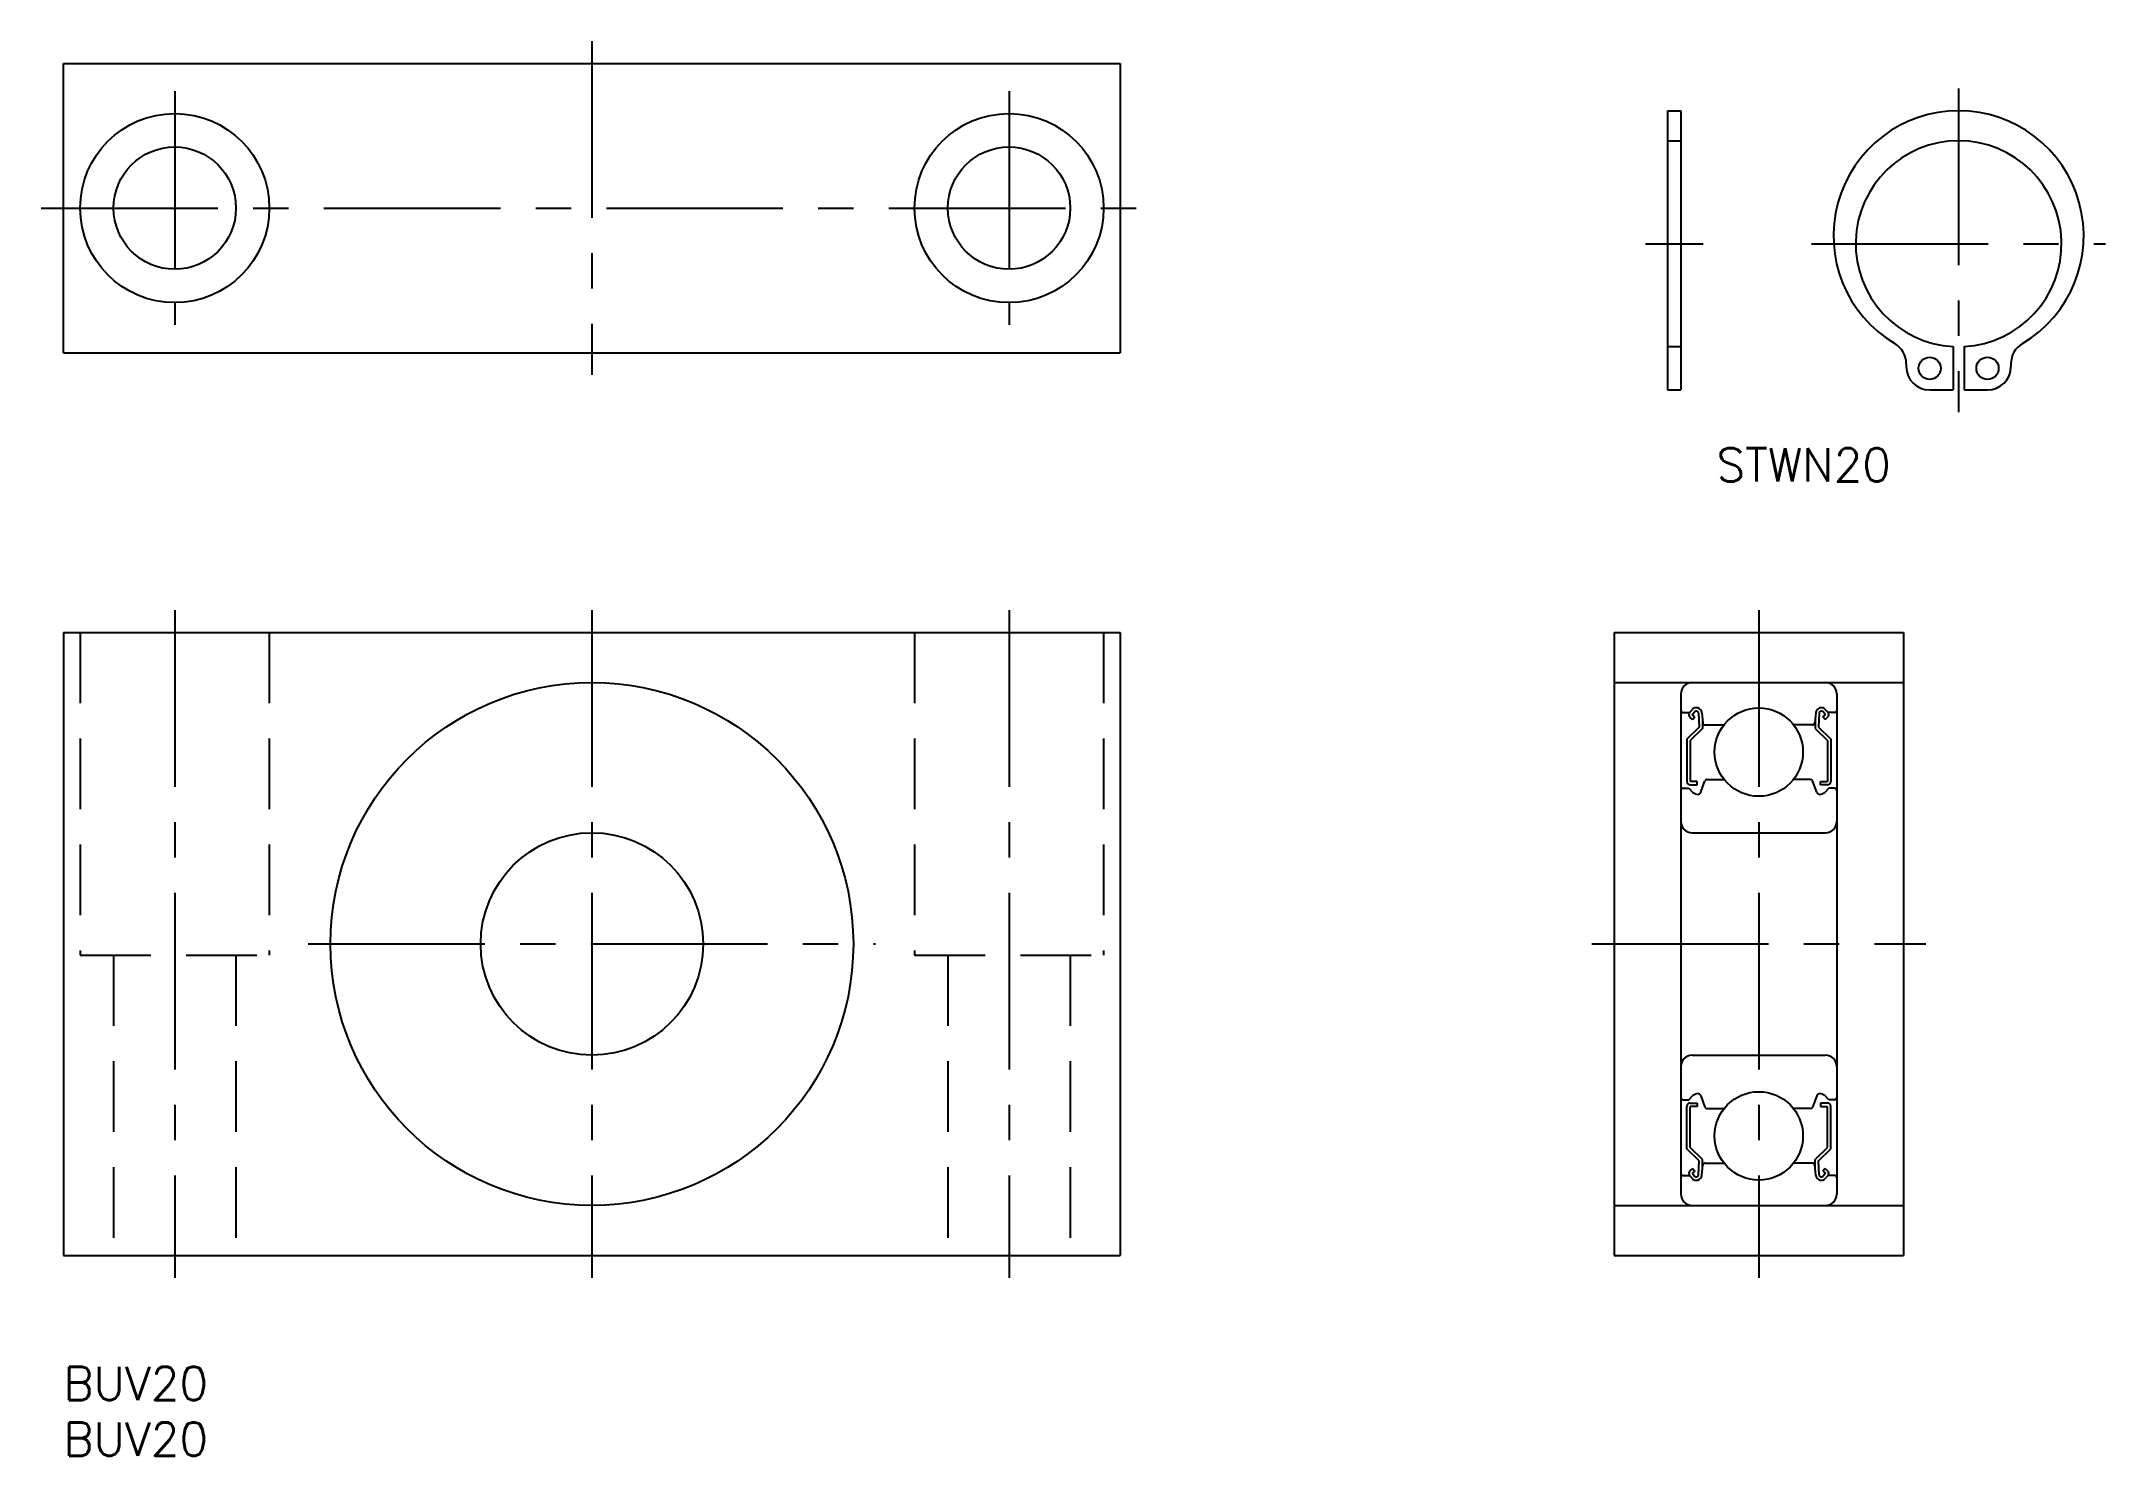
# Model space of a CAD drawing. Extents: x -2 to 184, y -8 to 119.
import ezdxf

# ---------------------------------------------------------------- set-up
doc = ezdxf.new("R2010")
doc.units = 0
doc.header["$LTSCALE"] = 0.5
doc.linetypes.add('CENTER', pattern=[50.8, 31.75, -6.35, 6.35, -6.35])
doc.linetypes.add('DASHED', pattern=[19.05, 12.7, -6.35])
for name, color, linetype in [('MSM_CENTER', 1, 'CENTER'), ('MSM_CONTINUOUS', 7, 'CONTINUOUS'), ('MSM_DASHED', 4, 'DASHED'), ('MSM_PART_NUMBER', 7, 'CONTINUOUS')]:
    doc.layers.add(name, color=color, linetype=linetype)
doc.styles.get("Standard").update_dxf_attribs({"font": 'txt.shx', "height": 3, "bigfont": 'bigfont.shx'})

# ---------------------------------------------------------------- blocks, each defined once
blk = doc.blocks.new('*U2')
at = {"layer": 'MSM_PART_NUMBER'}
blk.add_text('BUV20', height=3, dxfattribs=at).set_placement((0, -3))
blk = doc.blocks.new('*U3')
at = {"layer": 'MSM_PART_NUMBER'}
blk.add_text('BUV20', height=3, dxfattribs=at).set_placement((0, -8))
blk = doc.blocks.new('*U5')
at = {"layer": 'MSM_PART_NUMBER'}
blk.add_text('STWN20', height=3, dxfattribs=at).set_placement((148.59, 79.57))

msp = doc.modelspace()

# ---------------------------------------------------------------- linework, layer by layer
at = {"layer": 'MSM_CENTER'}
for p, q in [((47.5, 119.15), (47.5, 89.15)), ((10, 114.65), (10, 93.65)), ((85, 114.65), (85, 93.65)), ((170.36, 114.9), (170.36, 85.8)), ((-2, 104.15), (97, 104.15)), ((142.2, 100.95), (147.4, 100.95)), ((157.13, 100.95), (183.58, 100.95)), ((10, 68), (10, 8)), ((47.5, 68), (47.5, 8)), ((85, 68), (85, 8)), ((152.4, 68), (152.4, 8)), ((22, 38), (73, 38)), ((137.4, 38), (167.4, 38))]:
    msp.add_line(p, q, dxfattribs=at)
at = {"layer": 'MSM_CONTINUOUS'}
for p, q in [((0, 91.15), (0, 117.15)), ((0, 117.15), (95, 117.15)), ((95, 117.15), (95, 91.15)), ((144.2, 112.9), (144.2, 87.8)), ((144.2, 112.9), (145.4, 112.9)), ((145.4, 112.9), (145.4, 87.8)), ((0, 91.15), (95, 91.15)), ((169.86, 91.71), (169.86, 87.8)), ((170.86, 91.71), (170.86, 87.8)), ((165.66, 90.16), (165.66, 89.9)), ((170.86, 90.74), (170.86, 90.74)), ((170.86, 89.76), (170.86, 89.76)), ((175.06, 90.16), (175.06, 89.9)), ((144.2, 87.8), (145.4, 87.8)), ((167.76, 87.8), (169.86, 87.8)), ((170.86, 87.8), (172.96, 87.8)), ((0, 66), (0, 10)), ((0, 66), (95, 66)), ((95, 66), (95, 10)), ((139.4, 66), (139.4, 10)), ((139.4, 66), (165.4, 66)), ((165.4, 66), (165.4, 10)), ((139.4, 61.5), (165.4, 61.5)), ((145.4, 60.5), (145.4, 15.5)), ((159.4, 60.5), (159.4, 15.5)), ((145.6, 58.8), (146.18, 58.8)), ((146.18, 58.8), (146.4, 59.06)), ((146.44, 58.18), (146.21, 58.38)), ((146.41, 58.61), (146.62, 58.86)), ((146.64, 58.41), (146.41, 58.61)), ((146.44, 58.18), (146.64, 58.41)), ((146.98, 58.74), (147.03, 57.5)), ((147.28, 58.78), (147.36, 57.88)), ((147.33, 58.23), (147.33, 57.38)), ((147.56, 57.7), (149.27, 57.7)), ((157.24, 57.7), (155.52, 57.7)), ((157.52, 58.78), (157.44, 57.88)), ((157.47, 58.23), (157.47, 57.38)), ((157.82, 58.74), (157.77, 57.5)), ((158.16, 58.41), (158.39, 58.61)), ((158.35, 58.18), (158.16, 58.41)), ((158.39, 58.61), (158.17, 58.86)), ((158.35, 58.18), (158.58, 58.38)), ((158.62, 58.8), (158.4, 59.06)), ((159.2, 58.8), (158.62, 58.8)), ((147.03, 57.5), (145.93, 56.4)), ((145.93, 56.4), (145.93, 52.6)), ((147.33, 57.38), (146.23, 56.28)), ((146.23, 56.28), (146.23, 52.6)), ((157.47, 57.38), (158.57, 56.28)), ((157.77, 57.5), (158.87, 56.4)), ((158.57, 56.28), (158.57, 52.6)), ((158.87, 56.4), (158.87, 52.6)), ((145.6, 52), (146.1, 52)), ((146.1, 52), (146.47, 51.63)), ((146.85, 52.6), (146.23, 52.6)), ((146.23, 52.3), (146.85, 52.3)), ((146.85, 52.3), (146.85, 52.6)), ((147.18, 51.65), (147.55, 52.67)), ((147.74, 52.8), (149.27, 52.8)), ((157.06, 52.8), (155.52, 52.8)), ((157.62, 51.65), (157.24, 52.67)), ((157.95, 52.6), (158.57, 52.6)), ((157.95, 52.3), (157.95, 52.6)), ((158.57, 52.3), (157.95, 52.3)), ((158.7, 52), (158.32, 51.63)), ((159.2, 52), (158.7, 52)), ((146.4, 48), (158.4, 48)), ((146.4, 28), (158.4, 28)), ((146.1, 24), (146.47, 24.37)), ((147.18, 24.35), (147.55, 23.33)), ((157.62, 24.35), (157.24, 23.33)), ((158.7, 24), (158.32, 24.37)), ((145.6, 24), (146.1, 24)), ((145.93, 19.6), (145.93, 23.4)), ((146.23, 23.7), (146.85, 23.7)), ((146.23, 19.72), (146.23, 23.4)), ((146.85, 23.4), (146.23, 23.4)), ((146.85, 23.7), (146.85, 23.4)), ((147.74, 23.2), (149.27, 23.2)), ((157.06, 23.2), (155.52, 23.2)), ((157.95, 23.7), (157.95, 23.4)), ((158.57, 23.7), (157.95, 23.7)), ((157.95, 23.4), (158.57, 23.4)), ((158.57, 19.72), (158.57, 23.4)), ((159.2, 24), (158.7, 24)), ((158.87, 19.6), (158.87, 23.4)), ((147.03, 18.5), (145.93, 19.6)), ((147.33, 18.62), (146.23, 19.72)), ((147.33, 17.77), (147.33, 18.62)), ((157.47, 18.62), (158.57, 19.72)), ((157.47, 17.77), (157.47, 18.62)), ((157.77, 18.5), (158.87, 19.6)), ((145.6, 17.2), (146.18, 17.2)), ((146.18, 17.2), (146.4, 16.94)), ((146.44, 17.82), (146.21, 17.62)), ((146.64, 17.59), (146.41, 17.39)), ((146.41, 17.39), (146.62, 17.14)), ((146.44, 17.82), (146.64, 17.59)), ((146.98, 17.26), (147.03, 18.5)), ((147.28, 17.22), (147.36, 18.12)), ((147.56, 18.3), (149.27, 18.3)), ((157.24, 18.3), (155.52, 18.3)), ((157.52, 17.22), (157.44, 18.12)), ((157.82, 17.26), (157.77, 18.5)), ((158.35, 17.82), (158.16, 17.59)), ((158.16, 17.59), (158.39, 17.39)), ((158.39, 17.39), (158.17, 17.14)), ((158.35, 17.82), (158.58, 17.62)), ((158.62, 17.2), (158.4, 16.94)), ((159.2, 17.2), (158.62, 17.2)), ((139.4, 14.5), (165.4, 14.5)), ((149.7, 14.5), (149.7, 14.5)), ((152.4, 14.5), (152.4, 14.5)), ((0, 10), (95, 10)), ((139.4, 10), (165.4, 10))]:
    msp.add_line(p, q, dxfattribs=at)
for centre, radius in [((10, 104.15), 8.5), ((85, 104.15), 8.5), ((10, 104.15), 5.5), ((85, 104.15), 5.5), ((167.76, 89.75), 1), ((172.96, 89.75), 1), ((47.5, 38), 23.5), ((152.4, 55.25), 3.97), ((47.5, 38), 10), ((152.4, 20.75), 3.97)]:
    msp.add_circle(centre, radius, dxfattribs=at)
for centre, radius, start, end in [((170.36, 101.65), 11.25, 300.6214, 239.3786), ((170.36, 100.95), 9.25, 273.0986, 266.9014), ((163.56, 90.16), 2.1, 0, 59.3786), ((177.16, 90.16), 2.1, 120.6214, 180), ((167.76, 89.9), 2.1, 180, 270), ((172.96, 89.9), 2.1, 270, 0), ((146.4, 60.5), 1, 90, 180), ((158.4, 60.5), 1, 0, 90), ((145.6, 59), 0.2, 180, 270), ((146.41, 58.61), 0.3, 139.9098, 229.9963), ((146.78, 58.74), 0.5, 4.987, 139.9098), ((146.78, 58.74), 0.2, 2.3754, 139.9922), ((147.56, 57.9), 0.2, 184.987, 270), ((157.24, 57.9), 0.2, 270, 355.013), ((158.01, 58.74), 0.5, 40.0902, 175.013), ((158.02, 58.74), 0.2, 40.0078, 177.6246), ((158.39, 58.61), 0.3, 310.0037, 40.0902), ((159.2, 59), 0.2, 270, 0), ((145.6, 51.8), 0.2, 90, 180), ((146.23, 52.6), 0.3, 180, 270), ((147.74, 52.6), 0.2, 90, 160.0299), ((157.06, 52.6), 0.2, 19.9701, 90), ((158.57, 52.6), 0.3, 270, 0), ((159.2, 51.8), 0.2, 0, 90), ((146.9, 52.05), 0.6, 225, 272.8048), ((146.9, 51.75), 0.3, 265.5374, 340.0299), ((157.9, 51.75), 0.3, 199.9701, 274.4626), ((157.9, 52.05), 0.6, 267.1952, 315), ((146.4, 49), 1, 180, 270), ((158.4, 49), 1, 270, 0), ((146.4, 27), 1, 90, 180), ((158.4, 27), 1, 0, 90), ((145.6, 24.2), 0.2, 180, 270), ((146.9, 23.95), 0.6, 87.1952, 135), ((146.9, 24.25), 0.3, 19.9701, 94.4626), ((157.9, 24.25), 0.3, 85.5374, 160.0299), ((157.9, 23.95), 0.6, 45, 92.8048), ((159.2, 24.2), 0.2, 270, 0), ((146.23, 23.4), 0.3, 90, 180), ((147.74, 23.4), 0.2, 199.9701, 270), ((157.06, 23.4), 0.2, 270, 340.0299), ((158.57, 23.4), 0.3, 0, 90), ((145.6, 17), 0.2, 90, 180), ((146.41, 17.39), 0.3, 130.0037, 220.0902), ((146.78, 17.26), 0.5, 220.0902, 355.013), ((146.78, 17.26), 0.2, 220.0078, 357.6246), ((147.56, 18.1), 0.2, 90, 175.013), ((157.24, 18.1), 0.2, 4.987, 90), ((158.01, 17.26), 0.5, 184.987, 319.9098), ((158.02, 17.26), 0.2, 182.3754, 319.9922), ((158.39, 17.39), 0.3, 319.9098, 49.9963), ((159.2, 17), 0.2, 0, 90), ((146.4, 15.5), 1, 180, 270), ((158.4, 15.5), 1, 270, 0)]:
    msp.add_arc(centre, radius, start, end, dxfattribs=at)
at = {"layer": 'MSM_DASHED'}
for p, q in [((144.2, 110.2), (145.4, 110.2)), ((144.2, 91.7), (145.4, 91.7)), ((1.5, 66), (1.5, 37)), ((18.5, 66), (18.5, 37)), ((76.5, 66), (76.5, 37)), ((93.5, 66), (93.5, 37)), ((1.5, 37), (18.5, 37)), ((4.5, 37), (4.5, 10)), ((15.5, 37), (15.5, 10)), ((76.5, 37), (93.5, 37)), ((79.5, 37), (79.5, 10)), ((90.5, 37), (90.5, 10))]:
    msp.add_line(p, q, dxfattribs=at)

# ---------------------------------------------------------------- block references
at = {"layer": 'MSM_CONTINUOUS'}
for name in ['*U5', '*U2', '*U3']:
    msp.add_blockref(name, (0, 0), dxfattribs=at)

doc.saveas('drawing.dxf')
